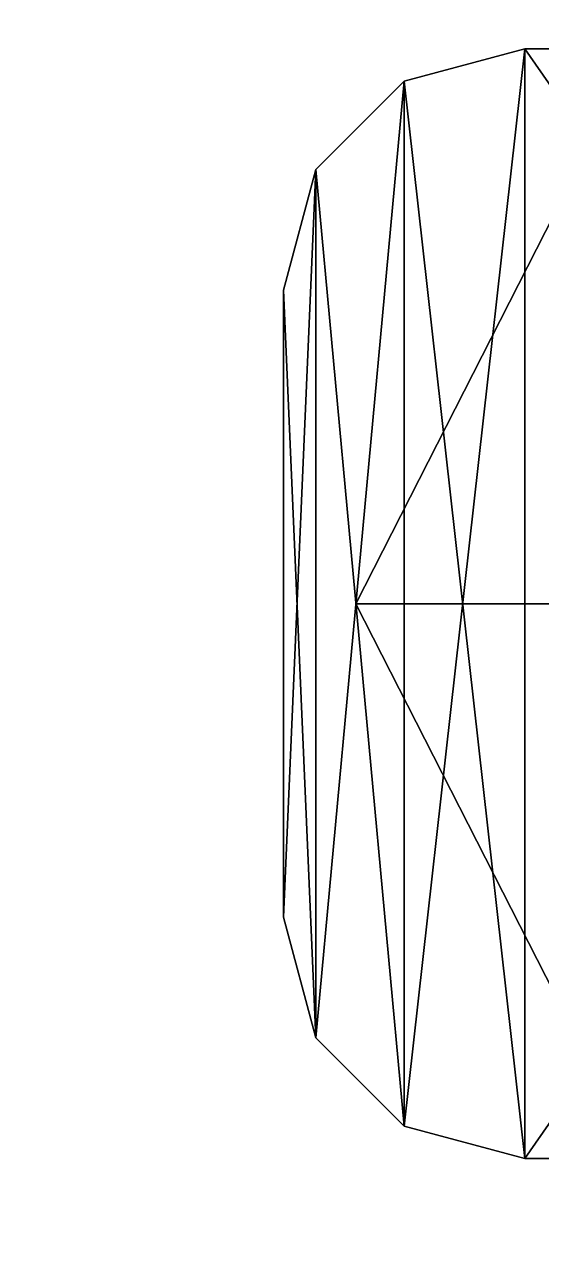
# Model space of a CAD drawing. Extents: x 0 to 2825, y -3457 to 0.
# Drawn here: x 2600.64 to 2611.34, y -2207.05 to -2181.59 of the extents above; entities that cross this region are included whole.
import ezdxf

# ---------------------------------------------------------------- set-up
doc = ezdxf.new("R2010")
doc.units = 0
for name, color, linetype in [('LAYER0', 7, 'CONTINUOUS'), ('LAYER1', 7, 'CONTINUOUS'), ('LAYER209', 7, 'CONTINUOUS'), ('LAYER228', 253, 'CONTINUOUS'), ('LAYER229', 7, 'CONTINUOUS'), ('LAYER323', 139, 'CONTINUOUS'), ('LAYER324', 139, 'CONTINUOUS'), ('LAYER326', 7, 'CONTINUOUS'), ('LAYER334', 7, 'CONTINUOUS'), ('LAYER337', 7, 'CONTINUOUS'), ('LAYER348', 7, 'CONTINUOUS'), ('LAYER351', 7, 'CONTINUOUS'), ('LAYER36', 253, 'CONTINUOUS'), ('LAYER362', 7, 'CONTINUOUS'), ('LAYER365', 7, 'CONTINUOUS')]:
    doc.layers.add(name, color=color, linetype=linetype)

msp = doc.modelspace()

# ---------------------------------------------------------------- linework, layer by layer
at = {"layer": 'LAYER0', "invisible_edges": 1}
for points in [[(2825, 0), (0, -3457), (0, 0), (2825, 0)], [(2825, -3457, 5), (0, 0, 5), (0, -3457, 5), (2825, -3457, 5)], [(0, 0, 5), (2825, -3457, 5), (2825, 0, 5), (0, 0, 5)], [(0, -3457), (2825, 0), (2825, -3457), (0, -3457)]]:
    msp.add_3dface(points, dxfattribs=at)
at = {"layer": 'LAYER209', "invisible_edges": 1}
for points in [[(2650.4, -1471, 2182), (2375, -2235, 2182), (2650.4, -2235, 2182), (2650.4, -1471, 2182)], [(2375, -2235, 2182), (2650.4, -1471, 2182), (2375, -1471, 2182), (2375, -2235, 2182)], [(2375, -1471, 2164), (2650.4, -2235, 2164), (2375, -2235, 2164), (2375, -1471, 2164)], [(2650.4, -2235, 2164), (2375, -1471, 2164), (2650.4, -1471, 2164), (2650.4, -2235, 2164)]]:
    msp.add_3dface(points, dxfattribs=at)
at = {"layer": 'LAYER228', "invisible_edges": 1}
for points in [[(2675, -2235, 1799), (2375, -1471, 1799), (2675, -1471, 1799), (2675, -2235, 1799)], [(2375, -1471, 1799), (2675, -2235, 1799), (2375, -2235, 1799), (2375, -1471, 1799)], [(2375, -2235, 1817), (2675, -1471, 1817), (2375, -1471, 1817), (2375, -2235, 1817)], [(2675, -1471, 1817), (2375, -2235, 1817), (2675, -2235, 1817), (2675, -1471, 1817)]]:
    msp.add_3dface(points, dxfattribs=at)
at = {"layer": 'LAYER229', "invisible_edges": 1}
for points in [[(2675, -1471, 2547), (2375, -2235, 2547), (2675, -2235, 2547), (2675, -1471, 2547)], [(2375, -2235, 2547), (2675, -1471, 2547), (2375, -1471, 2547), (2375, -2235, 2547)], [(2375, -1471, 2529), (2675, -2235, 2529), (2375, -2235, 2529), (2375, -1471, 2529)], [(2675, -2235, 2529), (2375, -1471, 2529), (2675, -1471, 2529), (2675, -2235, 2529)]]:
    msp.add_3dface(points, dxfattribs=at)
at = {"layer": 'LAYER323', "invisible_edges": 1}
for points in [[(2675, -1453, 1516), (2475, -2253, 1516), (2675, -2253, 1516), (2675, -1453, 1516)], [(2475, -2253, 1516), (2675, -1453, 1516), (2475, -1453, 1516), (2475, -2253, 1516)], [(2475, -1453, 1498), (2675, -2253, 1498), (2475, -2253, 1498), (2475, -1453, 1498)], [(2675, -2253, 1498), (2475, -1453, 1498), (2675, -1453, 1498), (2675, -2253, 1498)]]:
    msp.add_3dface(points, dxfattribs=at)
at = {"layer": 'LAYER324', "invisible_edges": 1}
for points in [[(2675, -2253, 1780), (2475, -1453, 1780), (2675, -1453, 1780), (2675, -2253, 1780)], [(2475, -1453, 1780), (2675, -2253, 1780), (2475, -2253, 1780), (2475, -1453, 1780)], [(2475, -2253, 1798), (2675, -1453, 1798), (2475, -1453, 1798), (2475, -2253, 1798)], [(2675, -1453, 1798), (2475, -2253, 1798), (2675, -2253, 1798), (2675, -1453, 1798)]]:
    msp.add_3dface(points, dxfattribs=at)
at = {"layer": 'LAYER326', "invisible_edges": 1}
for points in [[(2627, -2132, 85), (2213, -2432, 85), (2213, -2132, 85), (2627, -2132, 85)], [(2213, -2432, 85), (2627, -2132, 85), (2627, -2432, 85), (2213, -2432, 85)], [(2627, -2432, 103), (2213, -2132, 103), (2213, -2432, 103), (2627, -2432, 103)], [(2213, -2132, 103), (2627, -2432, 103), (2627, -2132, 103), (2213, -2132, 103)]]:
    msp.add_3dface(points, dxfattribs=at)
at = {"layer": 'LAYER334', "invisible_edges": 1}
for points in [[(2213, -2156.6, 268), (2627, -2412, 268), (2627, -2156.6, 268), (2213, -2156.6, 268)], [(2627, -2412, 268), (2213, -2156.6, 268), (2213, -2412, 268), (2627, -2412, 268)], [(2213, -2412, 250), (2627, -2156.6, 250), (2627, -2412, 250), (2213, -2412, 250)], [(2627, -2156.6, 250), (2213, -2412, 250), (2213, -2156.6, 250), (2627, -2156.6, 250)]]:
    msp.add_3dface(points, dxfattribs=at)
at = {"layer": 'LAYER337'}
for points in [[(2608.5, -2182.77, 250), (2611, -2182.1, 250), (2608.5, -2182.77, 248.01), (2608.5, -2182.77, 250)], [(2608.5, -2182.77, 248.01), (2611, -2182.1, 250), (2611, -2182.1, 248.01), (2608.5, -2182.77, 248.01)], [(2611, -2205.1, 248.01), (2608.5, -2182.77, 248.01), (2611, -2182.1, 248.01), (2611, -2205.1, 248.01)], [(2608.5, -2182.77, 250), (2611, -2205.1, 250), (2611, -2182.1, 250), (2608.5, -2182.77, 250)], [(2611, -2205.1, 248.01), (2611, -2182.1, 248.01), (2608.5, -2204.43, 248.01), (2611, -2205.1, 248.01)], [(2608.5, -2204.43, 248.01), (2611, -2182.1, 248.01), (2608.5, -2182.77, 248.01), (2608.5, -2204.43, 248.01)], [(2611, -2205.1, 250), (2611, -2182.1, 250), (2608.5, -2204.43, 250), (2611, -2205.1, 250)], [(2608.5, -2204.43, 250), (2611, -2182.1, 250), (2608.5, -2182.77, 250), (2608.5, -2204.43, 250)], [(2608.5, -2182.77, 248.01), (2608.5, -2182.77, 250), (2611, -2182.1, 248.01), (2608.5, -2182.77, 248.01)], [(2611, -2182.1, 248.01), (2608.5, -2182.77, 250), (2611, -2182.1, 250), (2611, -2182.1, 248.01)], [(2627, -2205.1, 248.01), (2611, -2205.1, 248.01), (2627, -2182.1, 248.01), (2627, -2205.1, 248.01)], [(2627, -2182.1, 248.01), (2611, -2205.1, 248.01), (2611, -2182.1, 248.01), (2627, -2182.1, 248.01)], [(2627, -2205.1, 250), (2611, -2205.1, 250), (2627, -2182.1, 250), (2627, -2205.1, 250)], [(2627, -2182.1, 250), (2611, -2205.1, 250), (2611, -2182.1, 250), (2627, -2182.1, 250)], [(2611, -2182.1, 248.01), (2627, -2182.1, 248.01), (2611, -2182.1, 250), (2611, -2182.1, 248.01)], [(2611, -2182.1, 250), (2627, -2182.1, 248.01), (2627, -2182.1, 250), (2611, -2182.1, 250)], [(2611, -2182.1, 248.01), (2627, -2182.1, 248.01), (2611, -2205.1, 248.01), (2611, -2182.1, 248.01)], [(2611, -2205.1, 248.01), (2627, -2182.1, 248.01), (2627, -2205.1, 248.01), (2611, -2205.1, 248.01)], [(2611, -2182.1, 248.01), (2611, -2182.1, 250), (2627, -2182.1, 248.01), (2611, -2182.1, 248.01)], [(2627, -2182.1, 248.01), (2611, -2182.1, 250), (2627, -2182.1, 250), (2627, -2182.1, 248.01)], [(2611, -2205.1, 250), (2627, -2205.1, 250), (2611, -2182.1, 250), (2611, -2205.1, 250)], [(2611, -2182.1, 250), (2627, -2205.1, 250), (2627, -2182.1, 250), (2611, -2182.1, 250)], [(2606.67, -2184.6, 250), (2608.5, -2182.77, 250), (2606.67, -2184.6, 248.01), (2606.67, -2184.6, 250)], [(2606.67, -2184.6, 248.01), (2608.5, -2182.77, 250), (2608.5, -2182.77, 248.01), (2606.67, -2184.6, 248.01)], [(2606.67, -2184.6, 248.01), (2608.5, -2182.77, 248.01), (2606.67, -2202.6, 248.01), (2606.67, -2184.6, 248.01)], [(2606.67, -2202.6, 248.01), (2608.5, -2182.77, 248.01), (2608.5, -2204.43, 248.01), (2606.67, -2202.6, 248.01)], [(2606.67, -2184.6, 250), (2608.5, -2204.43, 250), (2608.5, -2182.77, 250), (2606.67, -2184.6, 250)], [(2608.5, -2204.43, 248.01), (2608.5, -2182.77, 248.01), (2606.67, -2202.6, 248.01), (2608.5, -2204.43, 248.01)], [(2606.67, -2202.6, 248.01), (2608.5, -2182.77, 248.01), (2606.67, -2184.6, 248.01), (2606.67, -2202.6, 248.01)], [(2608.5, -2204.43, 250), (2608.5, -2182.77, 250), (2606.67, -2202.6, 250), (2608.5, -2204.43, 250)], [(2606.67, -2202.6, 250), (2608.5, -2182.77, 250), (2606.67, -2184.6, 250), (2606.67, -2202.6, 250)], [(2606.67, -2184.6, 248.01), (2606.67, -2184.6, 250), (2608.5, -2182.77, 248.01), (2606.67, -2184.6, 248.01)], [(2608.5, -2182.77, 248.01), (2606.67, -2184.6, 250), (2608.5, -2182.77, 250), (2608.5, -2182.77, 248.01)], [(2608.5, -2204.43, 248.01), (2608.5, -2182.77, 248.01), (2611, -2205.1, 248.01), (2608.5, -2204.43, 248.01)], [(2608.5, -2204.43, 250), (2611, -2205.1, 250), (2608.5, -2182.77, 250), (2608.5, -2204.43, 250)], [(2606, -2187.1, 250), (2606.67, -2184.6, 250), (2606, -2187.1, 248.01), (2606, -2187.1, 250)], [(2606, -2187.1, 248.01), (2606.67, -2184.6, 250), (2606.67, -2184.6, 248.01), (2606, -2187.1, 248.01)], [(2606, -2187.1, 248.01), (2606.67, -2184.6, 248.01), (2606, -2200.1, 248.01), (2606, -2187.1, 248.01)], [(2606, -2200.1, 248.01), (2606.67, -2184.6, 248.01), (2606.67, -2202.6, 248.01), (2606, -2200.1, 248.01)], [(2606, -2187.1, 250), (2606.67, -2202.6, 250), (2606.67, -2184.6, 250), (2606, -2187.1, 250)], [(2606.67, -2202.6, 248.01), (2606.67, -2184.6, 248.01), (2606, -2200.1, 248.01), (2606.67, -2202.6, 248.01)], [(2606, -2200.1, 248.01), (2606.67, -2184.6, 248.01), (2606, -2187.1, 248.01), (2606, -2200.1, 248.01)], [(2606.67, -2202.6, 250), (2606.67, -2184.6, 250), (2606, -2200.1, 250), (2606.67, -2202.6, 250)], [(2606, -2200.1, 250), (2606.67, -2184.6, 250), (2606, -2187.1, 250), (2606, -2200.1, 250)], [(2606, -2187.1, 248.01), (2606, -2187.1, 250), (2606.67, -2184.6, 248.01), (2606, -2187.1, 248.01)], [(2606.67, -2184.6, 248.01), (2606, -2187.1, 250), (2606.67, -2184.6, 250), (2606.67, -2184.6, 248.01)], [(2606.67, -2202.6, 250), (2608.5, -2204.43, 250), (2606.67, -2184.6, 250), (2606.67, -2202.6, 250)], [(2607.5, -2193.6, 264), (2614, -2193.6, 264), (2611.613, -2185.517, 264), (2607.5, -2193.6, 264)], [(2607.5, -2193.6, 264), (2611.613, -2185.517, 264), (2607.5, -2193.6, 250), (2607.5, -2193.6, 264)], [(2607.5, -2193.6, 250), (2611.613, -2185.517, 264), (2611.613, -2185.517, 250), (2607.5, -2193.6, 250)], [(2611.613, -2185.517, 250), (2611.613, -2185.517, 264), (2607.5, -2193.6, 250), (2611.613, -2185.517, 250)], [(2607.5, -2193.6, 250), (2611.613, -2185.517, 264), (2607.5, -2193.6, 264), (2607.5, -2193.6, 250)], [(2614, -2193.6, 264), (2607.5, -2193.6, 264), (2611.613, -2185.517, 264), (2614, -2193.6, 264)], [(2606, -2200.1, 250), (2606, -2200.1, 248.01), (2606, -2187.1, 250), (2606, -2200.1, 250)], [(2606, -2187.1, 250), (2606, -2200.1, 248.01), (2606, -2187.1, 248.01), (2606, -2187.1, 250)], [(2606, -2200.1, 248.01), (2606, -2200.1, 250), (2606, -2187.1, 248.01), (2606, -2200.1, 248.01)], [(2606, -2187.1, 248.01), (2606, -2200.1, 250), (2606, -2187.1, 250), (2606, -2187.1, 248.01)], [(2606, -2200.1, 250), (2606.67, -2202.6, 250), (2606, -2187.1, 250), (2606, -2200.1, 250)], [(2607.5, -2193.6, 264), (2611.613, -2201.684, 264), (2614, -2193.6, 264), (2607.5, -2193.6, 264)], [(2607.5, -2193.6, 250), (2611.613, -2201.684, 250), (2607.5, -2193.6, 264), (2607.5, -2193.6, 250)], [(2607.5, -2193.6, 264), (2611.613, -2201.684, 250), (2611.613, -2201.684, 264), (2607.5, -2193.6, 264)], [(2607.5, -2193.6, 250), (2607.5, -2193.6, 264), (2611.613, -2201.684, 250), (2607.5, -2193.6, 250)], [(2611.613, -2201.684, 250), (2607.5, -2193.6, 264), (2611.613, -2201.684, 264), (2611.613, -2201.684, 250)], [(2614, -2193.6, 264), (2607.5, -2193.6, 264), (2611.613, -2201.684, 264), (2614, -2193.6, 264)], [(2606, -2200.1, 248.01), (2606.67, -2202.6, 248.01), (2606, -2200.1, 250), (2606, -2200.1, 248.01)], [(2606, -2200.1, 250), (2606.67, -2202.6, 248.01), (2606.67, -2202.6, 250), (2606, -2200.1, 250)], [(2606, -2200.1, 248.01), (2606, -2200.1, 250), (2606.67, -2202.6, 248.01), (2606, -2200.1, 248.01)], [(2606.67, -2202.6, 248.01), (2606, -2200.1, 250), (2606.67, -2202.6, 250), (2606.67, -2202.6, 248.01)], [(2606.67, -2202.6, 248.01), (2608.5, -2204.43, 248.01), (2606.67, -2202.6, 250), (2606.67, -2202.6, 248.01)], [(2606.67, -2202.6, 250), (2608.5, -2204.43, 248.01), (2608.5, -2204.43, 250), (2606.67, -2202.6, 250)], [(2606.67, -2202.6, 248.01), (2606.67, -2202.6, 250), (2608.5, -2204.43, 248.01), (2606.67, -2202.6, 248.01)], [(2608.5, -2204.43, 248.01), (2606.67, -2202.6, 250), (2608.5, -2204.43, 250), (2608.5, -2204.43, 248.01)], [(2608.5, -2204.43, 248.01), (2611, -2205.1, 248.01), (2608.5, -2204.43, 250), (2608.5, -2204.43, 248.01)], [(2608.5, -2204.43, 250), (2611, -2205.1, 248.01), (2611, -2205.1, 250), (2608.5, -2204.43, 250)], [(2608.5, -2204.43, 248.01), (2608.5, -2204.43, 250), (2611, -2205.1, 248.01), (2608.5, -2204.43, 248.01)], [(2611, -2205.1, 248.01), (2608.5, -2204.43, 250), (2611, -2205.1, 250), (2611, -2205.1, 248.01)], [(2627, -2205.1, 248.01), (2627, -2205.1, 250), (2611, -2205.1, 248.01), (2627, -2205.1, 248.01)], [(2611, -2205.1, 248.01), (2627, -2205.1, 250), (2611, -2205.1, 250), (2611, -2205.1, 248.01)], [(2611, -2205.1, 250), (2611, -2205.1, 248.01), (2627, -2205.1, 250), (2611, -2205.1, 250)], [(2627, -2205.1, 250), (2611, -2205.1, 248.01), (2627, -2205.1, 248.01), (2627, -2205.1, 250)]]:
    msp.add_3dface(points, dxfattribs=at)
at = {"layer": 'LAYER348', "invisible_edges": 1}
for points in [[(2213, -2156.6, 451), (2627, -2412, 451), (2627, -2156.6, 451), (2213, -2156.6, 451)], [(2627, -2412, 451), (2213, -2156.6, 451), (2213, -2412, 451), (2627, -2412, 451)], [(2213, -2412, 433), (2627, -2156.6, 433), (2627, -2412, 433), (2213, -2412, 433)], [(2627, -2156.6, 433), (2213, -2412, 433), (2213, -2156.6, 433), (2627, -2156.6, 433)]]:
    msp.add_3dface(points, dxfattribs=at)
at = {"layer": 'LAYER351'}
for points in [[(2608.5, -2182.77, 433), (2611, -2182.1, 433), (2608.5, -2182.77, 431.01), (2608.5, -2182.77, 433)], [(2608.5, -2182.77, 431.01), (2611, -2182.1, 433), (2611, -2182.1, 431.01), (2608.5, -2182.77, 431.01)], [(2611, -2205.1, 431.01), (2608.5, -2182.77, 431.01), (2611, -2182.1, 431.01), (2611, -2205.1, 431.01)], [(2608.5, -2182.77, 433), (2611, -2205.1, 433), (2611, -2182.1, 433), (2608.5, -2182.77, 433)], [(2611, -2205.1, 431.01), (2611, -2182.1, 431.01), (2608.5, -2204.43, 431.01), (2611, -2205.1, 431.01)], [(2608.5, -2204.43, 431.01), (2611, -2182.1, 431.01), (2608.5, -2182.77, 431.01), (2608.5, -2204.43, 431.01)], [(2611, -2205.1, 433), (2611, -2182.1, 433), (2608.5, -2204.43, 433), (2611, -2205.1, 433)], [(2608.5, -2204.43, 433), (2611, -2182.1, 433), (2608.5, -2182.77, 433), (2608.5, -2204.43, 433)], [(2608.5, -2182.77, 431.01), (2608.5, -2182.77, 433), (2611, -2182.1, 431.01), (2608.5, -2182.77, 431.01)], [(2611, -2182.1, 431.01), (2608.5, -2182.77, 433), (2611, -2182.1, 433), (2611, -2182.1, 431.01)], [(2627, -2205.1, 431.01), (2611, -2205.1, 431.01), (2627, -2182.1, 431.01), (2627, -2205.1, 431.01)], [(2627, -2182.1, 431.01), (2611, -2205.1, 431.01), (2611, -2182.1, 431.01), (2627, -2182.1, 431.01)], [(2627, -2205.1, 433), (2611, -2205.1, 433), (2627, -2182.1, 433), (2627, -2205.1, 433)], [(2627, -2182.1, 433), (2611, -2205.1, 433), (2611, -2182.1, 433), (2627, -2182.1, 433)], [(2611, -2182.1, 431.01), (2627, -2182.1, 431.01), (2611, -2182.1, 433), (2611, -2182.1, 431.01)], [(2611, -2182.1, 433), (2627, -2182.1, 431.01), (2627, -2182.1, 433), (2611, -2182.1, 433)], [(2611, -2182.1, 431.01), (2627, -2182.1, 431.01), (2611, -2205.1, 431.01), (2611, -2182.1, 431.01)], [(2611, -2205.1, 431.01), (2627, -2182.1, 431.01), (2627, -2205.1, 431.01), (2611, -2205.1, 431.01)], [(2611, -2182.1, 431.01), (2611, -2182.1, 433), (2627, -2182.1, 431.01), (2611, -2182.1, 431.01)], [(2627, -2182.1, 431.01), (2611, -2182.1, 433), (2627, -2182.1, 433), (2627, -2182.1, 431.01)], [(2611, -2205.1, 433), (2627, -2205.1, 433), (2611, -2182.1, 433), (2611, -2205.1, 433)], [(2611, -2182.1, 433), (2627, -2205.1, 433), (2627, -2182.1, 433), (2611, -2182.1, 433)], [(2606.67, -2184.6, 433), (2608.5, -2182.77, 433), (2606.67, -2184.6, 431.01), (2606.67, -2184.6, 433)], [(2606.67, -2184.6, 431.01), (2608.5, -2182.77, 433), (2608.5, -2182.77, 431.01), (2606.67, -2184.6, 431.01)], [(2606.67, -2184.6, 431.01), (2608.5, -2182.77, 431.01), (2606.67, -2202.6, 431.01), (2606.67, -2184.6, 431.01)], [(2606.67, -2202.6, 431.01), (2608.5, -2182.77, 431.01), (2608.5, -2204.43, 431.01), (2606.67, -2202.6, 431.01)], [(2606.67, -2184.6, 433), (2608.5, -2204.43, 433), (2608.5, -2182.77, 433), (2606.67, -2184.6, 433)], [(2608.5, -2204.43, 431.01), (2608.5, -2182.77, 431.01), (2606.67, -2202.6, 431.01), (2608.5, -2204.43, 431.01)], [(2606.67, -2202.6, 431.01), (2608.5, -2182.77, 431.01), (2606.67, -2184.6, 431.01), (2606.67, -2202.6, 431.01)], [(2608.5, -2204.43, 433), (2608.5, -2182.77, 433), (2606.67, -2202.6, 433), (2608.5, -2204.43, 433)], [(2606.67, -2202.6, 433), (2608.5, -2182.77, 433), (2606.67, -2184.6, 433), (2606.67, -2202.6, 433)], [(2606.67, -2184.6, 431.01), (2606.67, -2184.6, 433), (2608.5, -2182.77, 431.01), (2606.67, -2184.6, 431.01)], [(2608.5, -2182.77, 431.01), (2606.67, -2184.6, 433), (2608.5, -2182.77, 433), (2608.5, -2182.77, 431.01)], [(2608.5, -2204.43, 431.01), (2608.5, -2182.77, 431.01), (2611, -2205.1, 431.01), (2608.5, -2204.43, 431.01)], [(2608.5, -2204.43, 433), (2611, -2205.1, 433), (2608.5, -2182.77, 433), (2608.5, -2204.43, 433)], [(2606, -2187.1, 433), (2606.67, -2184.6, 433), (2606, -2187.1, 431.01), (2606, -2187.1, 433)], [(2606, -2187.1, 431.01), (2606.67, -2184.6, 433), (2606.67, -2184.6, 431.01), (2606, -2187.1, 431.01)], [(2606, -2187.1, 431.01), (2606.67, -2184.6, 431.01), (2606, -2200.1, 431.01), (2606, -2187.1, 431.01)], [(2606, -2200.1, 431.01), (2606.67, -2184.6, 431.01), (2606.67, -2202.6, 431.01), (2606, -2200.1, 431.01)], [(2606, -2187.1, 433), (2606.67, -2202.6, 433), (2606.67, -2184.6, 433), (2606, -2187.1, 433)], [(2606.67, -2202.6, 431.01), (2606.67, -2184.6, 431.01), (2606, -2200.1, 431.01), (2606.67, -2202.6, 431.01)], [(2606, -2200.1, 431.01), (2606.67, -2184.6, 431.01), (2606, -2187.1, 431.01), (2606, -2200.1, 431.01)], [(2606.67, -2202.6, 433), (2606.67, -2184.6, 433), (2606, -2200.1, 433), (2606.67, -2202.6, 433)], [(2606, -2200.1, 433), (2606.67, -2184.6, 433), (2606, -2187.1, 433), (2606, -2200.1, 433)], [(2606, -2187.1, 431.01), (2606, -2187.1, 433), (2606.67, -2184.6, 431.01), (2606, -2187.1, 431.01)], [(2606.67, -2184.6, 431.01), (2606, -2187.1, 433), (2606.67, -2184.6, 433), (2606.67, -2184.6, 431.01)], [(2606.67, -2202.6, 433), (2608.5, -2204.43, 433), (2606.67, -2184.6, 433), (2606.67, -2202.6, 433)], [(2607.5, -2193.6, 447), (2614, -2193.6, 447), (2611.613, -2185.517, 447), (2607.5, -2193.6, 447)], [(2607.5, -2193.6, 447), (2611.613, -2185.517, 447), (2607.5, -2193.6, 433), (2607.5, -2193.6, 447)], [(2607.5, -2193.6, 433), (2611.613, -2185.517, 447), (2611.613, -2185.517, 433), (2607.5, -2193.6, 433)], [(2611.613, -2185.517, 433), (2611.613, -2185.517, 447), (2607.5, -2193.6, 433), (2611.613, -2185.517, 433)], [(2607.5, -2193.6, 433), (2611.613, -2185.517, 447), (2607.5, -2193.6, 447), (2607.5, -2193.6, 433)], [(2614, -2193.6, 447), (2607.5, -2193.6, 447), (2611.613, -2185.517, 447), (2614, -2193.6, 447)], [(2606, -2200.1, 433), (2606, -2200.1, 431.01), (2606, -2187.1, 433), (2606, -2200.1, 433)], [(2606, -2187.1, 433), (2606, -2200.1, 431.01), (2606, -2187.1, 431.01), (2606, -2187.1, 433)], [(2606, -2200.1, 431.01), (2606, -2200.1, 433), (2606, -2187.1, 431.01), (2606, -2200.1, 431.01)], [(2606, -2187.1, 431.01), (2606, -2200.1, 433), (2606, -2187.1, 433), (2606, -2187.1, 431.01)], [(2606, -2200.1, 433), (2606.67, -2202.6, 433), (2606, -2187.1, 433), (2606, -2200.1, 433)], [(2607.5, -2193.6, 447), (2611.613, -2201.684, 447), (2614, -2193.6, 447), (2607.5, -2193.6, 447)], [(2607.5, -2193.6, 433), (2611.613, -2201.684, 433), (2607.5, -2193.6, 447), (2607.5, -2193.6, 433)], [(2607.5, -2193.6, 447), (2611.613, -2201.684, 433), (2611.613, -2201.684, 447), (2607.5, -2193.6, 447)], [(2607.5, -2193.6, 433), (2607.5, -2193.6, 447), (2611.613, -2201.684, 433), (2607.5, -2193.6, 433)], [(2611.613, -2201.684, 433), (2607.5, -2193.6, 447), (2611.613, -2201.684, 447), (2611.613, -2201.684, 433)], [(2614, -2193.6, 447), (2607.5, -2193.6, 447), (2611.613, -2201.684, 447), (2614, -2193.6, 447)], [(2606, -2200.1, 431.01), (2606.67, -2202.6, 431.01), (2606, -2200.1, 433), (2606, -2200.1, 431.01)], [(2606, -2200.1, 433), (2606.67, -2202.6, 431.01), (2606.67, -2202.6, 433), (2606, -2200.1, 433)], [(2606, -2200.1, 431.01), (2606, -2200.1, 433), (2606.67, -2202.6, 431.01), (2606, -2200.1, 431.01)], [(2606.67, -2202.6, 431.01), (2606, -2200.1, 433), (2606.67, -2202.6, 433), (2606.67, -2202.6, 431.01)], [(2606.67, -2202.6, 431.01), (2608.5, -2204.43, 431.01), (2606.67, -2202.6, 433), (2606.67, -2202.6, 431.01)], [(2606.67, -2202.6, 433), (2608.5, -2204.43, 431.01), (2608.5, -2204.43, 433), (2606.67, -2202.6, 433)], [(2606.67, -2202.6, 431.01), (2606.67, -2202.6, 433), (2608.5, -2204.43, 431.01), (2606.67, -2202.6, 431.01)], [(2608.5, -2204.43, 431.01), (2606.67, -2202.6, 433), (2608.5, -2204.43, 433), (2608.5, -2204.43, 431.01)], [(2608.5, -2204.43, 431.01), (2611, -2205.1, 431.01), (2608.5, -2204.43, 433), (2608.5, -2204.43, 431.01)], [(2608.5, -2204.43, 433), (2611, -2205.1, 431.01), (2611, -2205.1, 433), (2608.5, -2204.43, 433)], [(2608.5, -2204.43, 431.01), (2608.5, -2204.43, 433), (2611, -2205.1, 431.01), (2608.5, -2204.43, 431.01)], [(2611, -2205.1, 431.01), (2608.5, -2204.43, 433), (2611, -2205.1, 433), (2611, -2205.1, 431.01)], [(2627, -2205.1, 431.01), (2627, -2205.1, 433), (2611, -2205.1, 431.01), (2627, -2205.1, 431.01)], [(2611, -2205.1, 431.01), (2627, -2205.1, 433), (2611, -2205.1, 433), (2611, -2205.1, 431.01)], [(2611, -2205.1, 433), (2611, -2205.1, 431.01), (2627, -2205.1, 433), (2611, -2205.1, 433)], [(2627, -2205.1, 433), (2611, -2205.1, 431.01), (2627, -2205.1, 431.01), (2627, -2205.1, 433)]]:
    msp.add_3dface(points, dxfattribs=at)
at = {"layer": 'LAYER36', "invisible_edges": 1}
for points in [[(2675, -2452, 835), (2175, -150, 835), (2675, -150, 835), (2675, -2452, 835)], [(2175, -150, 835), (2675, -2452, 835), (2175, -2452, 835), (2175, -150, 835)], [(2175, -2452, 853), (2675, -150, 853), (2175, -150, 853), (2175, -2452, 853)], [(2675, -150, 853), (2175, -2452, 853), (2675, -2452, 853), (2675, -150, 853)]]:
    msp.add_3dface(points, dxfattribs=at)
at = {"layer": 'LAYER362', "invisible_edges": 1}
for points in [[(2213, -2156.6, 634), (2627, -2412, 634), (2627, -2156.6, 634), (2213, -2156.6, 634)], [(2627, -2412, 634), (2213, -2156.6, 634), (2213, -2412, 634), (2627, -2412, 634)], [(2213, -2412, 616), (2627, -2156.6, 616), (2627, -2412, 616), (2213, -2412, 616)], [(2627, -2156.6, 616), (2213, -2412, 616), (2213, -2156.6, 616), (2627, -2156.6, 616)]]:
    msp.add_3dface(points, dxfattribs=at)
at = {"layer": 'LAYER365'}
for points in [[(2608.5, -2182.77, 616), (2611, -2182.1, 616), (2608.5, -2182.77, 614.01), (2608.5, -2182.77, 616)], [(2608.5, -2182.77, 614.01), (2611, -2182.1, 616), (2611, -2182.1, 614.01), (2608.5, -2182.77, 614.01)], [(2611, -2205.1, 614.01), (2608.5, -2182.77, 614.01), (2611, -2182.1, 614.01), (2611, -2205.1, 614.01)], [(2608.5, -2182.77, 616), (2611, -2205.1, 616), (2611, -2182.1, 616), (2608.5, -2182.77, 616)], [(2611, -2205.1, 614.01), (2611, -2182.1, 614.01), (2608.5, -2204.43, 614.01), (2611, -2205.1, 614.01)], [(2608.5, -2204.43, 614.01), (2611, -2182.1, 614.01), (2608.5, -2182.77, 614.01), (2608.5, -2204.43, 614.01)], [(2611, -2205.1, 616), (2611, -2182.1, 616), (2608.5, -2204.43, 616), (2611, -2205.1, 616)], [(2608.5, -2204.43, 616), (2611, -2182.1, 616), (2608.5, -2182.77, 616), (2608.5, -2204.43, 616)], [(2608.5, -2182.77, 614.01), (2608.5, -2182.77, 616), (2611, -2182.1, 614.01), (2608.5, -2182.77, 614.01)], [(2611, -2182.1, 614.01), (2608.5, -2182.77, 616), (2611, -2182.1, 616), (2611, -2182.1, 614.01)], [(2627, -2205.1, 614.01), (2611, -2205.1, 614.01), (2627, -2182.1, 614.01), (2627, -2205.1, 614.01)], [(2627, -2182.1, 614.01), (2611, -2205.1, 614.01), (2611, -2182.1, 614.01), (2627, -2182.1, 614.01)], [(2627, -2205.1, 616), (2611, -2205.1, 616), (2627, -2182.1, 616), (2627, -2205.1, 616)], [(2627, -2182.1, 616), (2611, -2205.1, 616), (2611, -2182.1, 616), (2627, -2182.1, 616)], [(2611, -2182.1, 614.01), (2627, -2182.1, 614.01), (2611, -2182.1, 616), (2611, -2182.1, 614.01)], [(2611, -2182.1, 616), (2627, -2182.1, 614.01), (2627, -2182.1, 616), (2611, -2182.1, 616)], [(2611, -2182.1, 614.01), (2627, -2182.1, 614.01), (2611, -2205.1, 614.01), (2611, -2182.1, 614.01)], [(2611, -2205.1, 614.01), (2627, -2182.1, 614.01), (2627, -2205.1, 614.01), (2611, -2205.1, 614.01)], [(2611, -2182.1, 614.01), (2611, -2182.1, 616), (2627, -2182.1, 614.01), (2611, -2182.1, 614.01)], [(2627, -2182.1, 614.01), (2611, -2182.1, 616), (2627, -2182.1, 616), (2627, -2182.1, 614.01)], [(2611, -2205.1, 616), (2627, -2205.1, 616), (2611, -2182.1, 616), (2611, -2205.1, 616)], [(2611, -2182.1, 616), (2627, -2205.1, 616), (2627, -2182.1, 616), (2611, -2182.1, 616)], [(2606.67, -2184.6, 616), (2608.5, -2182.77, 616), (2606.67, -2184.6, 614.01), (2606.67, -2184.6, 616)], [(2606.67, -2184.6, 614.01), (2608.5, -2182.77, 616), (2608.5, -2182.77, 614.01), (2606.67, -2184.6, 614.01)], [(2606.67, -2184.6, 614.01), (2608.5, -2182.77, 614.01), (2606.67, -2202.6, 614.01), (2606.67, -2184.6, 614.01)], [(2606.67, -2202.6, 614.01), (2608.5, -2182.77, 614.01), (2608.5, -2204.43, 614.01), (2606.67, -2202.6, 614.01)], [(2606.67, -2184.6, 616), (2608.5, -2204.43, 616), (2608.5, -2182.77, 616), (2606.67, -2184.6, 616)], [(2608.5, -2204.43, 614.01), (2608.5, -2182.77, 614.01), (2606.67, -2202.6, 614.01), (2608.5, -2204.43, 614.01)], [(2606.67, -2202.6, 614.01), (2608.5, -2182.77, 614.01), (2606.67, -2184.6, 614.01), (2606.67, -2202.6, 614.01)], [(2608.5, -2204.43, 616), (2608.5, -2182.77, 616), (2606.67, -2202.6, 616), (2608.5, -2204.43, 616)], [(2606.67, -2202.6, 616), (2608.5, -2182.77, 616), (2606.67, -2184.6, 616), (2606.67, -2202.6, 616)], [(2606.67, -2184.6, 614.01), (2606.67, -2184.6, 616), (2608.5, -2182.77, 614.01), (2606.67, -2184.6, 614.01)], [(2608.5, -2182.77, 614.01), (2606.67, -2184.6, 616), (2608.5, -2182.77, 616), (2608.5, -2182.77, 614.01)], [(2608.5, -2204.43, 614.01), (2608.5, -2182.77, 614.01), (2611, -2205.1, 614.01), (2608.5, -2204.43, 614.01)], [(2608.5, -2204.43, 616), (2611, -2205.1, 616), (2608.5, -2182.77, 616), (2608.5, -2204.43, 616)], [(2606, -2187.1, 616), (2606.67, -2184.6, 616), (2606, -2187.1, 614.01), (2606, -2187.1, 616)], [(2606, -2187.1, 614.01), (2606.67, -2184.6, 616), (2606.67, -2184.6, 614.01), (2606, -2187.1, 614.01)], [(2606, -2187.1, 614.01), (2606.67, -2184.6, 614.01), (2606, -2200.1, 614.01), (2606, -2187.1, 614.01)], [(2606, -2200.1, 614.01), (2606.67, -2184.6, 614.01), (2606.67, -2202.6, 614.01), (2606, -2200.1, 614.01)], [(2606, -2187.1, 616), (2606.67, -2202.6, 616), (2606.67, -2184.6, 616), (2606, -2187.1, 616)], [(2606.67, -2202.6, 614.01), (2606.67, -2184.6, 614.01), (2606, -2200.1, 614.01), (2606.67, -2202.6, 614.01)], [(2606, -2200.1, 614.01), (2606.67, -2184.6, 614.01), (2606, -2187.1, 614.01), (2606, -2200.1, 614.01)], [(2606.67, -2202.6, 616), (2606.67, -2184.6, 616), (2606, -2200.1, 616), (2606.67, -2202.6, 616)], [(2606, -2200.1, 616), (2606.67, -2184.6, 616), (2606, -2187.1, 616), (2606, -2200.1, 616)], [(2606, -2187.1, 614.01), (2606, -2187.1, 616), (2606.67, -2184.6, 614.01), (2606, -2187.1, 614.01)], [(2606.67, -2184.6, 614.01), (2606, -2187.1, 616), (2606.67, -2184.6, 616), (2606.67, -2184.6, 614.01)], [(2606.67, -2202.6, 616), (2608.5, -2204.43, 616), (2606.67, -2184.6, 616), (2606.67, -2202.6, 616)], [(2607.5, -2193.6, 630), (2614, -2193.6, 630), (2611.613, -2185.517, 630), (2607.5, -2193.6, 630)], [(2607.5, -2193.6, 630), (2611.613, -2185.517, 630), (2607.5, -2193.6, 616), (2607.5, -2193.6, 630)], [(2607.5, -2193.6, 616), (2611.613, -2185.517, 630), (2611.613, -2185.517, 616), (2607.5, -2193.6, 616)], [(2611.613, -2185.517, 616), (2611.613, -2185.517, 630), (2607.5, -2193.6, 616), (2611.613, -2185.517, 616)], [(2607.5, -2193.6, 616), (2611.613, -2185.517, 630), (2607.5, -2193.6, 630), (2607.5, -2193.6, 616)], [(2614, -2193.6, 630), (2607.5, -2193.6, 630), (2611.613, -2185.517, 630), (2614, -2193.6, 630)], [(2606, -2200.1, 616), (2606, -2200.1, 614.01), (2606, -2187.1, 616), (2606, -2200.1, 616)], [(2606, -2187.1, 616), (2606, -2200.1, 614.01), (2606, -2187.1, 614.01), (2606, -2187.1, 616)], [(2606, -2200.1, 614.01), (2606, -2200.1, 616), (2606, -2187.1, 614.01), (2606, -2200.1, 614.01)], [(2606, -2187.1, 614.01), (2606, -2200.1, 616), (2606, -2187.1, 616), (2606, -2187.1, 614.01)], [(2606, -2200.1, 616), (2606.67, -2202.6, 616), (2606, -2187.1, 616), (2606, -2200.1, 616)], [(2607.5, -2193.6, 630), (2611.613, -2201.684, 630), (2614, -2193.6, 630), (2607.5, -2193.6, 630)], [(2607.5, -2193.6, 616), (2611.613, -2201.684, 616), (2607.5, -2193.6, 630), (2607.5, -2193.6, 616)], [(2607.5, -2193.6, 630), (2611.613, -2201.684, 616), (2611.613, -2201.684, 630), (2607.5, -2193.6, 630)], [(2607.5, -2193.6, 616), (2607.5, -2193.6, 630), (2611.613, -2201.684, 616), (2607.5, -2193.6, 616)], [(2611.613, -2201.684, 616), (2607.5, -2193.6, 630), (2611.613, -2201.684, 630), (2611.613, -2201.684, 616)], [(2614, -2193.6, 630), (2607.5, -2193.6, 630), (2611.613, -2201.684, 630), (2614, -2193.6, 630)], [(2606, -2200.1, 614.01), (2606.67, -2202.6, 614.01), (2606, -2200.1, 616), (2606, -2200.1, 614.01)], [(2606, -2200.1, 616), (2606.67, -2202.6, 614.01), (2606.67, -2202.6, 616), (2606, -2200.1, 616)], [(2606, -2200.1, 614.01), (2606, -2200.1, 616), (2606.67, -2202.6, 614.01), (2606, -2200.1, 614.01)], [(2606.67, -2202.6, 614.01), (2606, -2200.1, 616), (2606.67, -2202.6, 616), (2606.67, -2202.6, 614.01)], [(2606.67, -2202.6, 614.01), (2608.5, -2204.43, 614.01), (2606.67, -2202.6, 616), (2606.67, -2202.6, 614.01)], [(2606.67, -2202.6, 616), (2608.5, -2204.43, 614.01), (2608.5, -2204.43, 616), (2606.67, -2202.6, 616)], [(2606.67, -2202.6, 614.01), (2606.67, -2202.6, 616), (2608.5, -2204.43, 614.01), (2606.67, -2202.6, 614.01)], [(2608.5, -2204.43, 614.01), (2606.67, -2202.6, 616), (2608.5, -2204.43, 616), (2608.5, -2204.43, 614.01)], [(2608.5, -2204.43, 614.01), (2611, -2205.1, 614.01), (2608.5, -2204.43, 616), (2608.5, -2204.43, 614.01)], [(2608.5, -2204.43, 616), (2611, -2205.1, 614.01), (2611, -2205.1, 616), (2608.5, -2204.43, 616)], [(2608.5, -2204.43, 614.01), (2608.5, -2204.43, 616), (2611, -2205.1, 614.01), (2608.5, -2204.43, 614.01)], [(2611, -2205.1, 614.01), (2608.5, -2204.43, 616), (2611, -2205.1, 616), (2611, -2205.1, 614.01)], [(2627, -2205.1, 614.01), (2627, -2205.1, 616), (2611, -2205.1, 614.01), (2627, -2205.1, 614.01)], [(2611, -2205.1, 614.01), (2627, -2205.1, 616), (2611, -2205.1, 616), (2611, -2205.1, 614.01)], [(2611, -2205.1, 616), (2611, -2205.1, 614.01), (2627, -2205.1, 616), (2611, -2205.1, 616)], [(2627, -2205.1, 616), (2611, -2205.1, 614.01), (2627, -2205.1, 614.01), (2627, -2205.1, 616)]]:
    msp.add_3dface(points, dxfattribs=at)

# ---------------------------------------------------------------- meshes
at = {"layer": 'LAYER1'}
mesh = msp.add_polymesh((5, 2), dxfattribs=at)
for k, corner in enumerate([(2675, -150, 2599), (150, -150, 2599), (2675, -3307, 2599), (2675, -150, 2599), (150, -3307, 2599), (2675, -3307, 2599), (150, -150, 2599), (150, -3307, 2599), (0, 0, 2599), (0, -3457, 2599)]):
    mesh.set_mesh_vertex(divmod(k, 2), corner)

doc.saveas('drawing.dxf')
